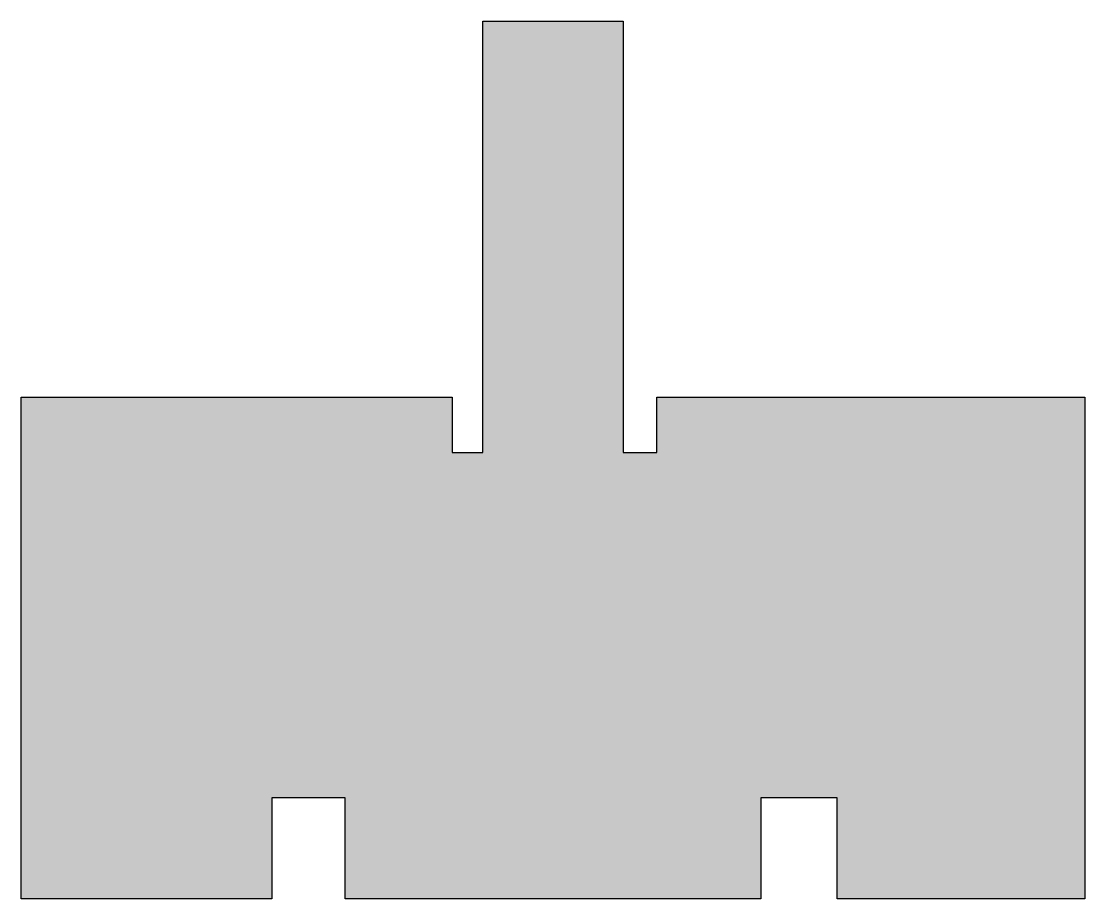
# Model space of a CAD drawing. Header units: millimetres. Extents: x 305.5 to 379.3, y 180.7 to 241.5.
import ezdxf

# ---------------------------------------------------------------- set-up
doc = ezdxf.new("R2010")
doc.units = ezdxf.units.MM
doc.header["$MEASUREMENT"] = 0
doc.layers.get('0').update_dxf_attribs({"lineweight": 0})

msp = doc.modelspace()

# ---------------------------------------------------------------- hatches: boundary and pattern name
at = {"true_color": 0x000000, "transparency": 33554687}
h = msp.add_hatch(color=18, dxfattribs=at)
h.dxf.hatch_style = 2
h.paths.add_polyline_path([(347.286, 226.608), (347.286, 211.671), (348.451, 211.671), (349.617, 211.671), (349.617, 213.578), (349.617, 215.485), (364.447, 215.485), (379.278, 215.485), (379.278, 198.112), (379.278, 180.739), (370.697, 180.739), (362.117, 180.739), (362.117, 184.235), (362.117, 187.731), (359.468, 187.731), (356.82, 187.731), (356.82, 184.235), (356.82, 180.739), (342.413, 180.739), (328.007, 180.739), (328.007, 184.235), (328.007, 187.731), (325.464, 187.731), (322.922, 187.731), (322.922, 184.235), (322.922, 180.739), (314.235, 180.739), (305.549, 180.739), (305.549, 198.112), (305.549, 215.485), (320.485, 215.485), (335.422, 215.485), (335.422, 213.578), (335.422, 211.671), (336.481, 211.671), (337.54, 211.671), (337.54, 226.608), (337.54, 241.544), (342.413, 241.544), (347.286, 241.544)])

# ---------------------------------------------------------------- linework, layer by layer
at = {"color": 18, "lineweight": 25, "true_color": 0x000000}
msp.add_lwpolyline([(347.286, 226.608), (347.286, 211.671), (348.451, 211.671), (349.617, 211.671), (349.617, 213.578), (349.617, 215.485), (364.447, 215.485), (379.278, 215.485), (379.278, 198.112), (379.278, 180.739), (370.697, 180.739), (362.117, 180.739), (362.117, 184.235), (362.117, 187.731), (359.468, 187.731), (356.82, 187.731), (356.82, 184.235), (356.82, 180.739), (342.413, 180.739), (328.007, 180.739), (328.007, 184.235), (328.007, 187.731), (325.464, 187.731), (322.922, 187.731), (322.922, 184.235), (322.922, 180.739), (314.235, 180.739), (305.549, 180.739), (305.549, 198.112), (305.549, 215.485), (320.485, 215.485), (335.422, 215.485), (335.422, 213.578), (335.422, 211.671), (336.481, 211.671), (337.54, 211.671), (337.54, 226.608), (337.54, 241.544), (342.413, 241.544), (347.286, 241.544)], close=True, dxfattribs=at)

doc.saveas('drawing.dxf')
